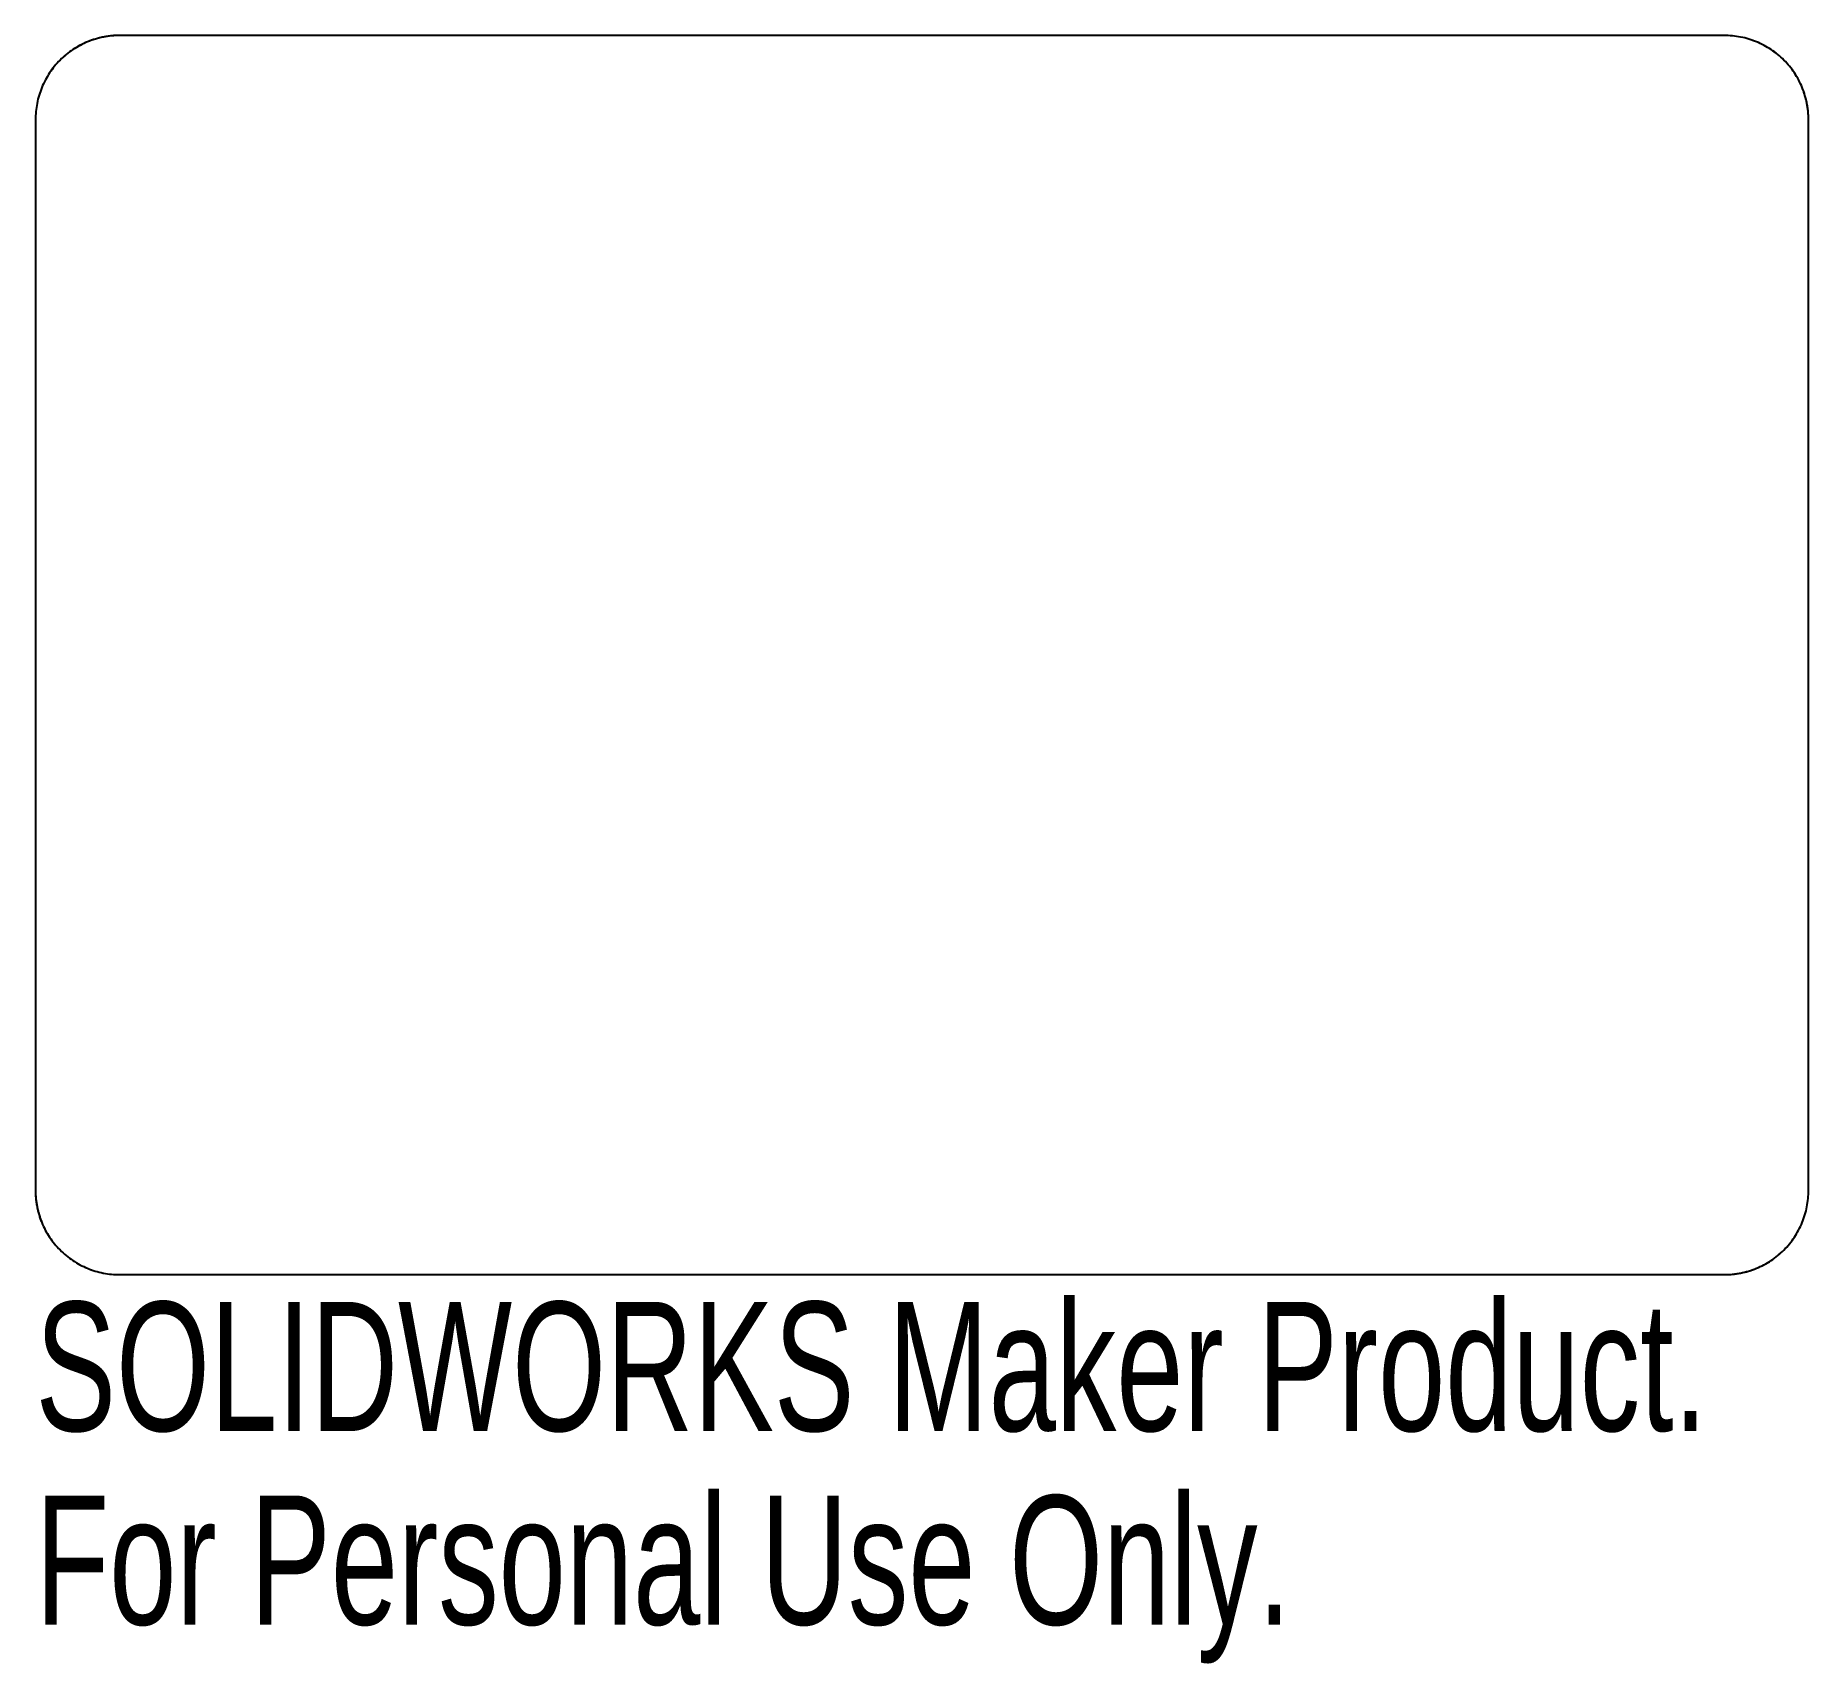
# Model space of a CAD drawing. Header units: millimetres. Extents: x -14.6 to 51.8, y -34.4 to 26.6.
import ezdxf

# ---------------------------------------------------------------- set-up
doc = ezdxf.new("R2010")
doc.units = ezdxf.units.MM
doc.styles.add('SLDTEXTSTYLE0', font='TXT', dxfattribs={"width": 0.7})

msp = doc.modelspace()

# ---------------------------------------------------------------- linework, layer by layer
at = {"color": 7, "linetype": 'Continuous', "lineweight": 25}
for p, q in [((48.628, 26.557), (-11.446, 26.557)), ((-14.609, 23.394), (-14.609, -16.68)), ((51.791, -16.68), (51.791, 23.394)), ((-11.446, -19.843), (48.628, -19.843))]:
    msp.add_line(p, q, dxfattribs=at)
for points, knots in [([(-11.446, 26.557), (-11.506, 26.556), (-11.625, 26.554), (-11.803, 26.539), (-11.978, 26.515), (-12.152, 26.481), (-12.323, 26.437), (-12.493, 26.383), (-12.797, 26.268), (-13.218, 26.046), (-13.7, 25.65), (-14.097, 25.169), (-14.34, 24.708), (-14.479, 24.318), (-14.554, 24.016), (-14.6, 23.707), (-14.606, 23.499), (-14.609, 23.394)], [0, 0, 0, 0, 0.036134, 0.071953, 0.107566, 0.143086, 0.178623, 0.214292, 0.250201, 0.375034, 0.49976, 0.624349, 0.749269, 0.812038, 0.874346, 0.936799, 1, 1, 1, 1]), ([(-11.446, 26.557), (-11.655, 26.557), (-11.861, 26.537), (-12.265, 26.458), (-12.467, 26.398), (-12.85, 26.24), (-13.032, 26.144), (-13.377, 25.915), (-13.54, 25.782), (-13.832, 25.49), (-13.963, 25.331), (-14.194, 24.984), (-14.292, 24.8), (-14.448, 24.418), (-14.508, 24.219), (-14.589, 23.81), (-14.609, 23.603), (-14.609, 23.394)], [0, 0, 0, 0, 0.125, 0.125, 0.25, 0.25, 0.375, 0.375, 0.5, 0.5, 0.625, 0.625, 0.75, 0.75, 0.875, 0.875, 1, 1, 1, 1]), ([(51.791, 23.394), (51.79, 23.454), (51.788, 23.573), (51.773, 23.751), (51.749, 23.926), (51.715, 24.1), (51.671, 24.271), (51.618, 24.44), (51.503, 24.745), (51.281, 25.166), (50.884, 25.648), (50.403, 26.045), (49.942, 26.288), (49.552, 26.427), (49.25, 26.502), (48.941, 26.548), (48.733, 26.554), (48.628, 26.557)], [0, 0, 0, 0, 0.036134, 0.071953, 0.107566, 0.143086, 0.178623, 0.214292, 0.250201, 0.375034, 0.49976, 0.624349, 0.749269, 0.812038, 0.874346, 0.936799, 1, 1, 1, 1]), ([(51.791, 23.394), (51.791, 23.603), (51.771, 23.809), (51.692, 24.213), (51.632, 24.415), (51.475, 24.798), (51.378, 24.98), (51.15, 25.325), (51.016, 25.488), (50.724, 25.78), (50.565, 25.911), (50.219, 26.142), (50.034, 26.239), (49.653, 26.396), (49.453, 26.456), (49.044, 26.537), (48.837, 26.557), (48.628, 26.557)], [0, 0, 0, 0, 0.125, 0.125, 0.25, 0.25, 0.375, 0.375, 0.5, 0.5, 0.625, 0.625, 0.75, 0.75, 0.875, 0.875, 1, 1, 1, 1]), ([(-14.609, -16.68), (-14.608, -16.74), (-14.606, -16.86), (-14.591, -17.037), (-14.567, -17.213), (-14.533, -17.386), (-14.489, -17.558), (-14.436, -17.727), (-14.32, -18.031), (-14.099, -18.453), (-13.702, -18.934), (-13.221, -19.331), (-12.76, -19.574), (-12.37, -19.714), (-12.068, -19.788), (-11.759, -19.835), (-11.551, -19.84), (-11.446, -19.843)], [0, 0, 0, 0, 0.036134, 0.071953, 0.107566, 0.143086, 0.178623, 0.214292, 0.250201, 0.375034, 0.49976, 0.624349, 0.749269, 0.812038, 0.874346, 0.936799, 1, 1, 1, 1]), ([(-14.609, -16.68), (-14.609, -16.889), (-14.589, -17.095), (-14.51, -17.5), (-14.45, -17.701), (-14.292, -18.085), (-14.196, -18.267), (-13.967, -18.611), (-13.834, -18.774), (-13.542, -19.066), (-13.383, -19.197), (-13.036, -19.428), (-12.852, -19.526), (-12.471, -19.683), (-12.271, -19.743), (-11.862, -19.823), (-11.655, -19.843), (-11.446, -19.843)], [0, 0, 0, 0, 0.125, 0.125, 0.25, 0.25, 0.375, 0.375, 0.5, 0.5, 0.625, 0.625, 0.75, 0.75, 0.875, 0.875, 1, 1, 1, 1]), ([(48.628, -19.843), (48.688, -19.842), (48.807, -19.84), (48.985, -19.825), (49.161, -19.801), (49.334, -19.767), (49.505, -19.723), (49.675, -19.67), (49.979, -19.555), (50.401, -19.333), (50.882, -18.937), (51.279, -18.455), (51.522, -17.994), (51.661, -17.604), (51.736, -17.302), (51.783, -16.993), (51.788, -16.785), (51.791, -16.68)], [0, 0, 0, 0, 0.036134, 0.071953, 0.107566, 0.143086, 0.178623, 0.214292, 0.250201, 0.375034, 0.49976, 0.624349, 0.749269, 0.812038, 0.874346, 0.936799, 1, 1, 1, 1]), ([(48.628, -19.843), (48.837, -19.843), (49.043, -19.823), (49.448, -19.744), (49.649, -19.684), (50.033, -19.527), (50.215, -19.43), (50.559, -19.202), (50.722, -19.068), (51.014, -18.776), (51.145, -18.617), (51.376, -18.271), (51.474, -18.086), (51.63, -17.705), (51.691, -17.505), (51.771, -17.096), (51.791, -16.889), (51.791, -16.68)], [0, 0, 0, 0, 0.125, 0.125, 0.25, 0.25, 0.375, 0.375, 0.5, 0.5, 0.625, 0.625, 0.75, 0.75, 0.875, 0.875, 1, 1, 1, 1])]:
    msp.add_open_spline(points, degree=3, knots=knots, dxfattribs=at)

# ---------------------------------------------------------------- texts
at = {"color": 7, "linetype": 'Continuous', "char_height": 4.83362, "attachment_point": 1, "style": 'SLDTEXTSTYLE0'}
for s, insert in [('SOLIDWORKS Maker Product.', (-14.609, -20.863)), ('For Personal Use Only.', (-14.609, -28.113))]:
    msp.add_mtext(s, dxfattribs=dict(at, insert=insert))

doc.saveas('drawing.dxf')
